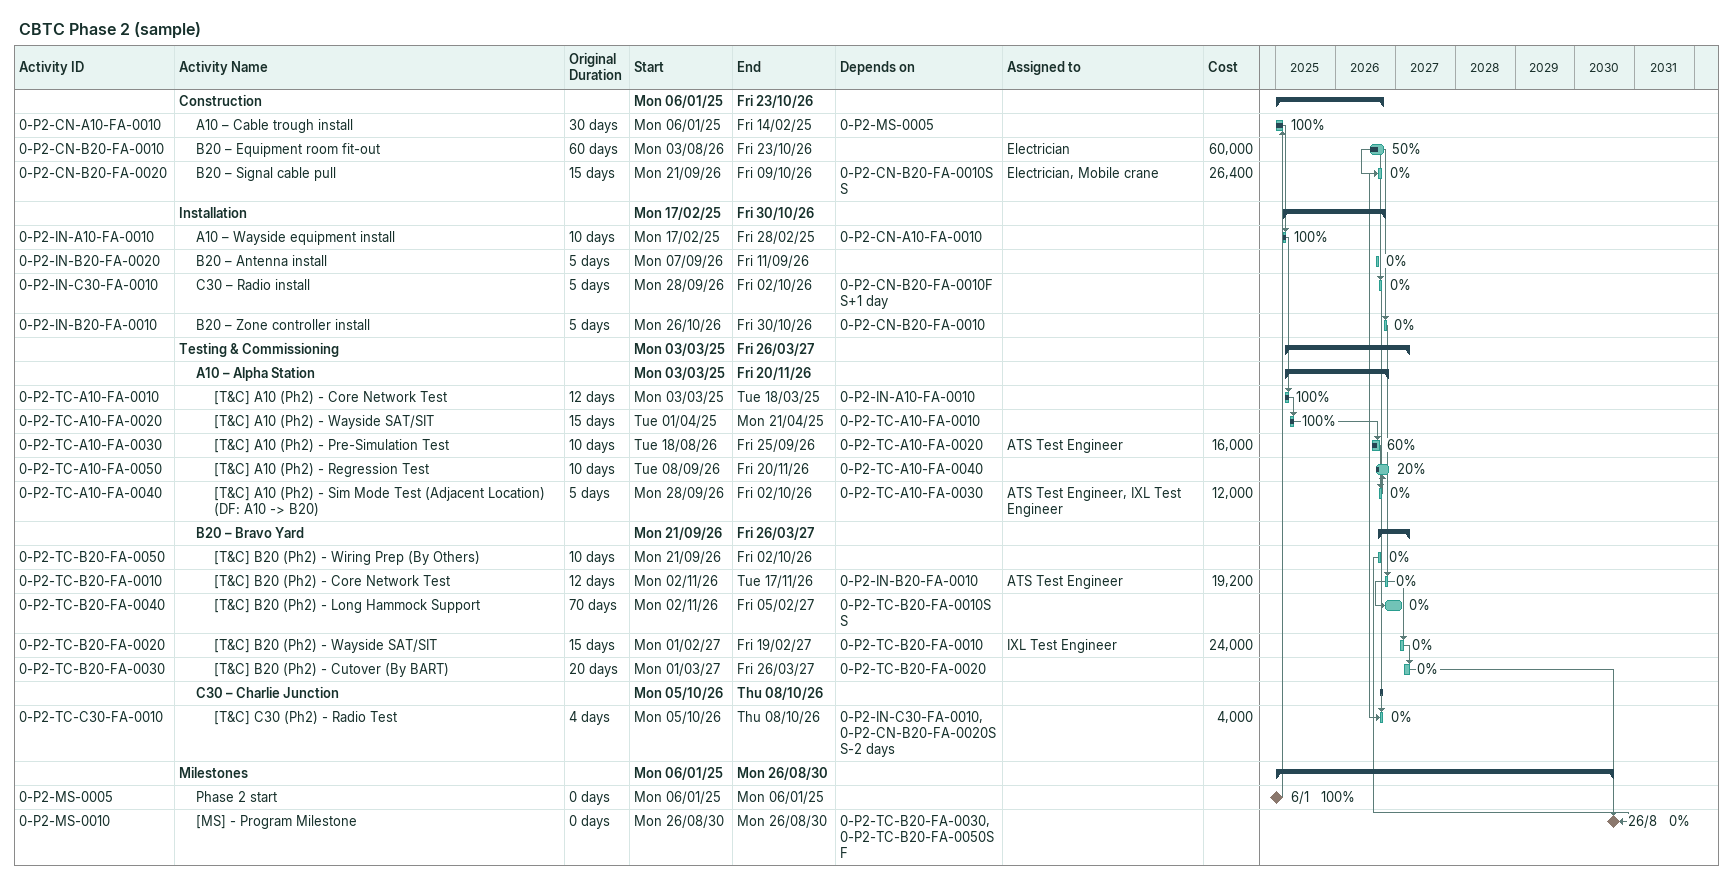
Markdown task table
CBTC Phase 2 (sample)

| ID | Level | Task | Original duration | Start | Finish | Predecessors | Resources | % complete | Cost |
|---|---|---|---|---|---|---|---|---|---|
|  | 1 | **Construction** |  | 2025-01-06 | 2026-10-23 |  |  |  |  |
| 0-P2-CN-A10-FA-0010 | 2 | A10 – Cable trough install | 30d | 2025-01-06 | 2025-02-14 | 0-P2-MS-0005 |  | 100 |  |
| 0-P2-CN-B20-FA-0010 | 2 | B20 – Equipment room fit-out | 60d | 2026-08-03 | 2026-10-23 |  | Electrician | 50 | 60000 |
| 0-P2-CN-B20-FA-0020 | 2 | B20 – Signal cable pull | 15d | 2026-09-21 | 2026-10-09 | 0-P2-CN-B20-FA-0010SS | Electrician, Mobile crane | 0 | 26400 |
|  | 1 | **Installation** |  | 2025-02-17 | 2026-10-30 |  |  |  |  |
| 0-P2-IN-A10-FA-0010 | 2 | A10 – Wayside equipment install | 10d | 2025-02-17 | 2025-02-28 | 0-P2-CN-A10-FA-0010 |  | 100 |  |
| 0-P2-IN-B20-FA-0020 | 2 | B20 – Antenna install | 5d | 2026-09-07 | 2026-09-11 |  |  | 0 |  |
| 0-P2-IN-C30-FA-0010 | 2 | C30 – Radio install | 5d | 2026-09-28 | 2026-10-02 | 0-P2-CN-B20-FA-0010FS+1d |  | 0 |  |
| 0-P2-IN-B20-FA-0010 | 2 | B20 – Zone controller install | 5d | 2026-10-26 | 2026-10-30 | 0-P2-CN-B20-FA-0010 |  | 0 |  |
|  | 1 | **Testing & Commissioning** |  | 2025-03-03 | 2027-03-26 |  |  |  |  |
|  | 2 | **A10 – Alpha Station** |  | 2025-03-03 | 2026-11-20 |  |  |  |  |
| 0-P2-TC-A10-FA-0010 | 3 | [T&C] A10 (Ph2) - Core Network Test | 12d | 2025-03-03 | 2025-03-18 | 0-P2-IN-A10-FA-0010 |  | 100 |  |
| 0-P2-TC-A10-FA-0020 | 3 | [T&C] A10 (Ph2) - Wayside SAT/SIT | 15d | 2025-04-01 | 2025-04-21 | 0-P2-TC-A10-FA-0010 |  | 100 |  |
| 0-P2-TC-A10-FA-0030 | 3 | [T&C] A10 (Ph2) - Pre-Simulation Test | 10d | 2026-08-18 | 2026-09-25 | 0-P2-TC-A10-FA-0020 | ATS Test Engineer | 60 | 16000 |
| 0-P2-TC-A10-FA-0050 | 3 | [T&C] A10 (Ph2) - Regression Test | 10d | 2026-09-08 | 2026-11-20 | 0-P2-TC-A10-FA-0040 |  | 20 |  |
| 0-P2-TC-A10-FA-0040 | 3 | [T&C] A10 (Ph2) - Sim Mode Test (Adjacent Location) (DF: A10 -> B20) | 5d | 2026-09-28 | 2026-10-02 | 0-P2-TC-A10-FA-0030 | ATS Test Engineer, IXL Test Engineer | 0 | 12000 |
|  | 2 | **B20 – Bravo Yard** |  | 2026-09-21 | 2027-03-26 |  |  |  |  |
| 0-P2-TC-B20-FA-0050 | 3 | [T&C] B20 (Ph2) - Wiring Prep (By Others) | 10d | 2026-09-21 | 2026-10-02 |  |  | 0 |  |
| 0-P2-TC-B20-FA-0010 | 3 | [T&C] B20 (Ph2) - Core Network Test | 12d | 2026-11-02 | 2026-11-17 | 0-P2-IN-B20-FA-0010 | ATS Test Engineer | 0 | 19200 |
| 0-P2-TC-B20-FA-0040 | 3 | [T&C] B20 (Ph2) - Long Hammock Support | 70d | 2026-11-02 | 2027-02-05 | 0-P2-TC-B20-FA-0010SS |  | 0 |  |
| 0-P2-TC-B20-FA-0020 | 3 | [T&C] B20 (Ph2) - Wayside SAT/SIT | 15d | 2027-02-01 | 2027-02-19 | 0-P2-TC-B20-FA-0010 | IXL Test Engineer | 0 | 24000 |
| 0-P2-TC-B20-FA-0030 | 3 | [T&C] B20 (Ph2) - Cutover (By BART) | 20d | 2027-03-01 | 2027-03-26 | 0-P2-TC-B20-FA-0020 |  | 0 |  |
|  | 2 | **C30 – Charlie Junction** |  | 2026-10-05 | 2026-10-08 |  |  |  |  |
| 0-P2-TC-C30-FA-0010 | 3 | [T&C] C30 (Ph2) - Radio Test | 4d | 2026-10-05 | 2026-10-08 | 0-P2-IN-C30-FA-0010, 0-P2-CN-B20-FA-0020SS-2d |  | 0 | 4000 |
|  | 1 | **Milestones** |  | 2025-01-06 | 2030-08-26 |  |  |  |  |
| 0-P2-MS-0005 | 2 | Phase 2 start | 0d | 2025-01-06 | 2025-01-06 |  |  | 100 |  |
| 0-P2-MS-0010 | 2 | [MS] - Program Milestone | 0d | 2030-08-26 | 2030-08-26 | 0-P2-TC-B20-FA-0030, 0-P2-TC-B20-FA-0050SF |  | 0 |  |
